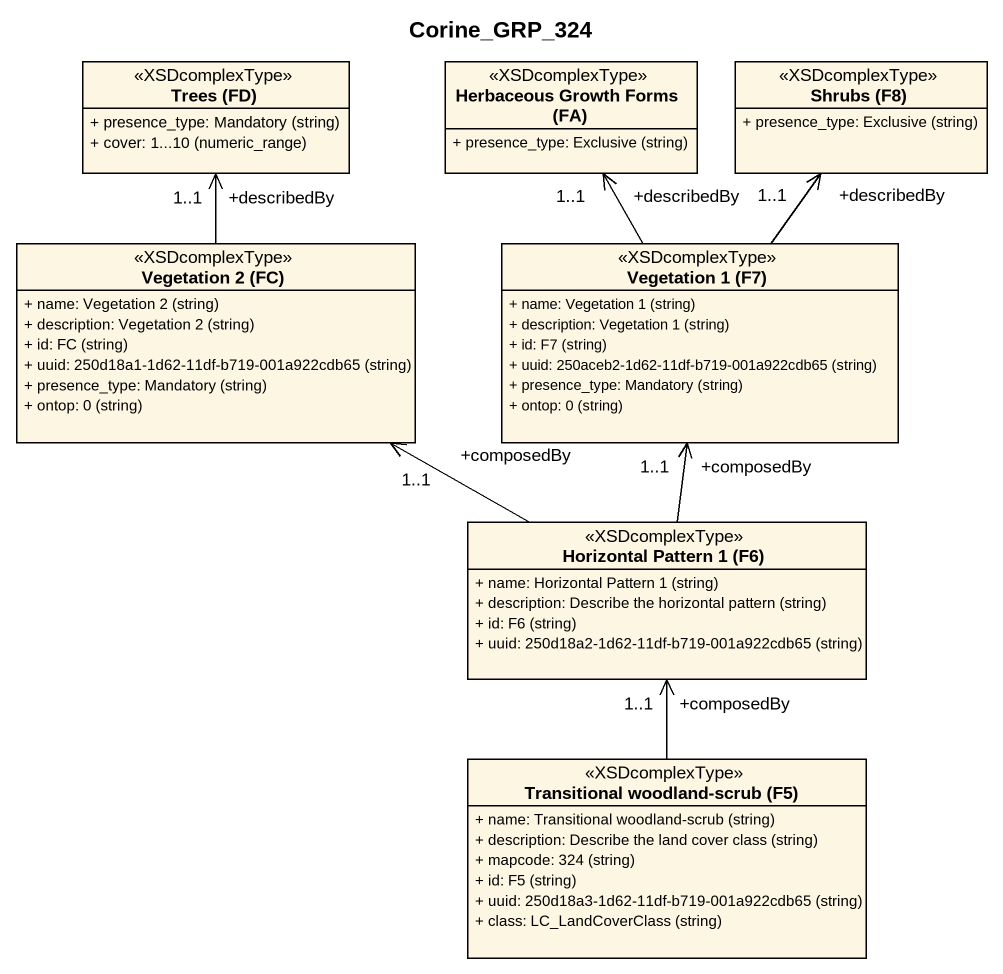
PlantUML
@startuml
title Corine_GRP_324
hide circle
hide empty members
skinparam classAttributeIconSize 0
class "Trees (FD)" as Trees_FD <<XSDcomplexType>> {
  {field} + presence_type: Mandatory (string)
  {field} + cover: 1...10 (numeric_range)
}
class "Herbaceous Growth Forms (FA)" as Herbaceous_Growth_Forms_FA <<XSDcomplexType>> {
  {field} + presence_type: Exclusive (string)
}
class "Shrubs (F8)" as Shrubs_F8 <<XSDcomplexType>> {
  {field} + presence_type: Exclusive (string)
}
class "Vegetation 2 (FC)" as Vegetation_2_FC <<XSDcomplexType>> {
  {field} + name: Vegetation 2 (string)
  {field} + description: Vegetation 2 (string)
  {field} + id: FC (string)
  {field} + uuid: 250d18a1-1d62-11df-b719-001a922cdb65 (string)
  {field} + presence_type: Mandatory (string)
  {field} + ontop: 0 (string)
}
class "Vegetation 1 (F7)" as Vegetation_1_F7 <<XSDcomplexType>> {
  {field} + name: Vegetation 1 (string)
  {field} + description: Vegetation 1 (string)
  {field} + id: F7 (string)
  {field} + uuid: 250aceb2-1d62-11df-b719-001a922cdb65 (string)
  {field} + presence_type: Mandatory (string)
  {field} + ontop: 0 (string)
}
class "Horizontal Pattern 1 (F6)" as Horizontal_Pattern_1_F6 <<XSDcomplexType>> {
  {field} + name: Horizontal Pattern 1 (string)
  {field} + description: Describe the horizontal pattern (string)
  {field} + id: F6 (string)
  {field} + uuid: 250d18a2-1d62-11df-b719-001a922cdb65 (string)
}
class "Transitional woodland-scrub (F5)" as Transitional_woodland_scrub <<XSDcomplexType>> {
  {field} + name: Transitional woodland-scrub (string)
  {field} + description: Describe the land cover class (string)
  {field} + mapcode: 324 (string)
  {field} + id: F5 (string)
  {field} + uuid: 250d18a3-1d62-11df-b719-001a922cdb65 (string)
  {field} + class: LC_LandCoverClass (string)
}
Vegetation_2_FC -up-> "+describedBy\n1..1" Trees_FD
Vegetation_1_F7 -up-> "+describedBy\n1..1" Herbaceous_Growth_Forms_FA
Vegetation_1_F7 -up-> "+describedBy\n1..1" Shrubs_F8
Horizontal_Pattern_1_F6 -left-> "+composedBy\n1..1" Vegetation_2_FC
Horizontal_Pattern_1_F6 -up-> "+composedBy\n1..1" Vegetation_1_F7
Transitional_woodland_scrub -up-> "+composedBy\n1..1" Horizontal_Pattern_1_F6
@enduml
